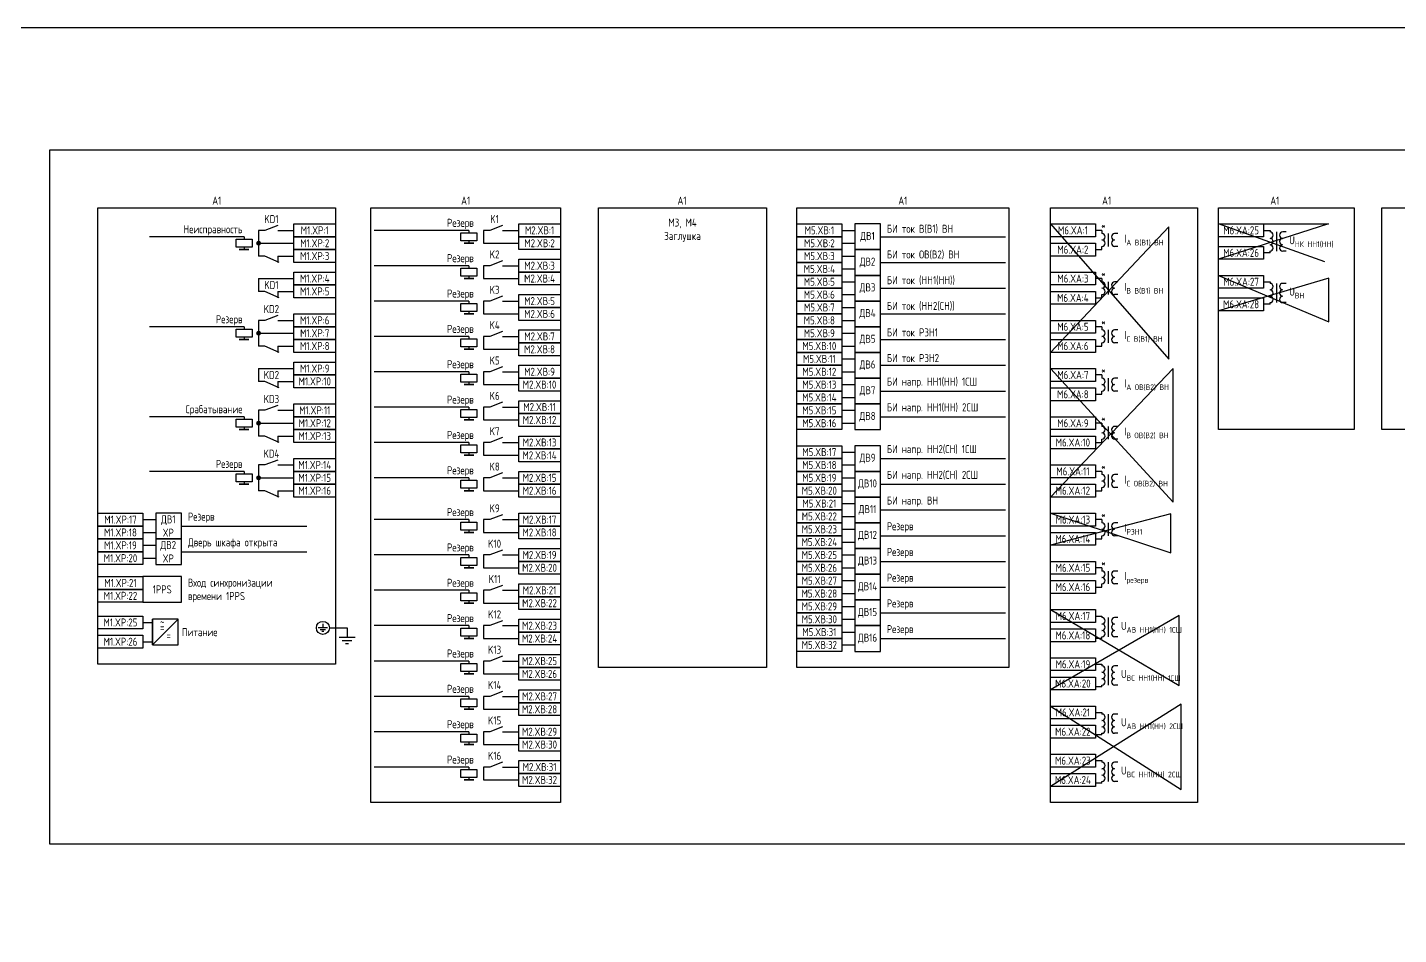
# Model space of a CAD drawing. Header units: millimetres. Extents: x -1117 to 4405, y -90 to 586.
# Drawn here: x -847 to -420, y 303.8 to 586 of the extents above; entities that cross this region are included whole.
import ezdxf

# ---------------------------------------------------------------- set-up
doc = ezdxf.new("R2010")
doc.units = ezdxf.units.MM
doc.styles.add('Gost_type_A', font='GOST_A.TTF')

# ---------------------------------------------------------------- blocks, each defined once
blk = doc.blocks.new('POINT')
at = {"const_width": 0.75}
blk.add_lwpolyline([(-0.375, 0, 1), (0.375, 0, 1)], format="xyb", close=True, dxfattribs=at)

msp = doc.modelspace()

# ---------------------------------------------------------------- linework, layer by layer
at = {"ltscale": 1.08}
for p, q in [((-773, 522.87), (-775, 522.87)), ((-775, 522.87), (-775, 514.87)), ((-769, 522.87), (-764, 522.87)), ((-703, 522.87), (-705, 522.87)), ((-705, 522.87), (-705, 518.87)), ((-699, 522.87), (-694, 522.87)), ((-775, 518.87), (-764, 518.87)), ((-705, 518.87), (-694, 518.87)), ((-773, 514.87), (-775, 514.87)), ((-769, 514.87), (-764, 514.87)), ((-703, 511.87), (-705, 511.87)), ((-705, 511.87), (-705, 507.87)), ((-699, 511.87), (-694, 511.87)), ((-775, 507.87), (-764, 507.87)), ((-773, 503.87), (-775, 503.87)), ((-769, 503.87), (-764, 503.87)), ((-705, 507.87), (-694, 507.87)), ((-703, 500.87), (-705, 500.87)), ((-705, 500.87), (-705, 496.87)), ((-699, 500.87), (-694, 500.87)), ((-705, 496.87), (-694, 496.87)), ((-773, 494.87), (-775, 494.87)), ((-775, 494.87), (-775, 486.87)), ((-769, 494.87), (-764, 494.87)), ((-775, 490.87), (-764, 490.87)), ((-773, 486.87), (-775, 486.87)), ((-769, 486.87), (-764, 486.87)), ((-703, 489.87), (-705, 489.87)), ((-705, 489.87), (-705, 485.87)), ((-699, 489.87), (-694, 489.87)), ((-705, 485.87), (-694, 485.87)), ((-775, 479.87), (-764, 479.87)), ((-703, 478.87), (-705, 478.87)), ((-705, 478.87), (-705, 474.87)), ((-699, 478.87), (-694, 478.87)), ((-773, 475.87), (-775, 475.87)), ((-769, 475.87), (-764, 475.87)), ((-705, 474.87), (-694, 474.87)), ((-773, 466.87), (-775, 466.87)), ((-775, 466.87), (-775, 458.87)), ((-769, 466.87), (-764, 466.87)), ((-703, 467.87), (-705, 467.87)), ((-705, 467.87), (-705, 463.87)), ((-699, 467.87), (-694, 467.87)), ((-775, 462.87), (-764, 462.87)), ((-705, 463.87), (-694, 463.87)), ((-773, 458.87), (-775, 458.87)), ((-769, 458.87), (-764, 458.87)), ((-703, 456.87), (-705, 456.87)), ((-705, 456.87), (-705, 452.87)), ((-699, 456.87), (-694, 456.87)), ((-705, 452.87), (-694, 452.87)), ((-773, 449.87), (-775, 449.87)), ((-775, 449.87), (-775, 441.87)), ((-769, 449.87), (-764, 449.87)), ((-775, 445.87), (-764, 445.87)), ((-703, 445.87), (-705, 445.87)), ((-705, 445.87), (-705, 441.87)), ((-699, 445.87), (-694, 445.87)), ((-773, 441.87), (-775, 441.87)), ((-769, 441.87), (-764, 441.87)), ((-705, 441.87), (-694, 441.87)), ((-703, 432.87), (-705, 432.87)), ((-705, 432.87), (-705, 428.87)), ((-699, 432.87), (-694, 432.87)), ((-705, 428.87), (-694, 428.87)), ((-703, 421.87), (-705, 421.87)), ((-705, 421.87), (-705, 417.87)), ((-699, 421.87), (-694, 421.87)), ((-705, 417.87), (-694, 417.87)), ((-703, 410.87), (-705, 410.87)), ((-705, 410.87), (-705, 406.87)), ((-699, 410.87), (-694, 410.87)), ((-705, 406.87), (-694, 406.87)), ((-703, 399.87), (-705, 399.87)), ((-705, 399.87), (-705, 395.87)), ((-699, 399.87), (-694, 399.87)), ((-705, 395.87), (-694, 395.87)), ((-703, 388.87), (-705, 388.87)), ((-705, 388.87), (-705, 384.87)), ((-699, 388.87), (-694, 388.87)), ((-705, 384.87), (-694, 384.87)), ((-703, 377.87), (-705, 377.87)), ((-705, 377.87), (-705, 373.87)), ((-699, 377.87), (-694, 377.87)), ((-705, 373.87), (-694, 373.87)), ((-703, 366.87), (-705, 366.87)), ((-705, 366.87), (-705, 362.87)), ((-699, 366.87), (-694, 366.87)), ((-705, 362.87), (-694, 362.87)), ((-703, 355.87), (-705, 355.87)), ((-705, 355.87), (-705, 351.87)), ((-699, 355.87), (-694, 355.87)), ((-705, 351.87), (-694, 351.87))]:
    msp.add_line(p, q, dxfattribs=at)
at = {"ltscale": 4.32}
for p, q in [((-769, 524.37), (-773, 522.87)), ((-699, 524.37), (-703, 522.87)), ((-768.61, 512.87), (-773, 514.87)), ((-699, 513.37), (-703, 511.87)), ((-768.61, 501.87), (-773, 503.87)), ((-699, 502.37), (-703, 500.87)), ((-769, 496.37), (-773, 494.87)), ((-699, 491.37), (-703, 489.87)), ((-768.61, 484.87), (-773, 486.87)), ((-699, 480.37), (-703, 478.87)), ((-768.61, 473.87), (-773, 475.87)), ((-769, 468.37), (-773, 466.87)), ((-699, 469.37), (-703, 467.87)), ((-768.61, 456.87), (-773, 458.87)), ((-699, 458.37), (-703, 456.87)), ((-769, 451.37), (-773, 449.87)), ((-699, 447.37), (-703, 445.87)), ((-768.61, 439.87), (-773, 441.87)), ((-699, 434.37), (-703, 432.87)), ((-699, 423.37), (-703, 421.87)), ((-699, 412.37), (-703, 410.87)), ((-699, 401.37), (-703, 399.87)), ((-753.55, 399.19), (-756.4, 399.19)), ((-754.12, 398.62), (-755.83, 398.62)), ((-754.69, 398.05), (-755.26, 398.05)), ((-754.97, 400.47), (-754.97, 399.19)), ((-747.44, 399.19), (-747.44, 396.19)), ((-744.94, 396.19), (-749.94, 396.19)), ((-745.94, 395.19), (-748.94, 395.19)), ((-746.94, 394.19), (-747.94, 394.19)), ((-699, 390.37), (-703, 388.87)), ((-699, 379.37), (-703, 377.87)), ((-699, 368.37), (-703, 366.87)), ((-699, 357.37), (-703, 355.87))]:
    msp.add_line(p, q, dxfattribs=at)
for p, q in [((-709.5, 522.87), (-739, 522.87)), ((-709.5, 522.87), (-709.5, 522.12)), ((-593.37, 522.87), (-589.37, 522.87)), ((-512.41, 522.87), (-514.41, 522.87)), ((-779.5, 520.87), (-809, 520.87)), ((-779.5, 520.87), (-779.5, 520.12)), ((-779.5, 517.62), (-779.5, 516.87)), ((-709.5, 519.62), (-709.5, 518.87)), ((-593.37, 518.87), (-589.37, 518.87)), ((-581.37, 520.87), (-542.37, 520.87)), ((-514.41, 516.87), (-512.41, 516.87)), ((-769, 514.87), (-769, 512.87)), ((-593.37, 514.87), (-589.37, 514.87)), ((-581.37, 512.87), (-542.37, 512.87)), ((-709.5, 511.87), (-739, 511.87)), ((-709.5, 511.87), (-709.5, 511.12)), ((-709.5, 508.62), (-709.5, 507.87)), ((-593.37, 510.87), (-589.37, 510.87)), ((-775, 507.87), (-775, 503.87)), ((-769, 503.87), (-769, 501.87)), ((-593.37, 506.87), (-589.37, 506.87)), ((-581.37, 504.87), (-542.37, 504.87)), ((-512.41, 507.87), (-514.41, 507.87)), ((-709.5, 500.87), (-739, 500.87)), ((-709.5, 500.87), (-709.5, 500.12)), ((-593.37, 502.87), (-589.37, 502.87)), ((-514.41, 501.87), (-512.41, 501.87)), ((-709.5, 497.62), (-709.5, 496.87)), ((-593.37, 498.87), (-589.37, 498.87)), ((-581.37, 496.87), (-542.37, 496.87)), ((-779.5, 492.87), (-809, 492.87)), ((-779.5, 492.87), (-779.5, 492.12)), ((-593.37, 494.87), (-589.37, 494.87)), ((-512.41, 492.87), (-514.41, 492.87)), ((-779.5, 489.62), (-779.5, 488.87)), ((-769, 486.87), (-769, 484.87)), ((-709.5, 489.87), (-739, 489.87)), ((-709.5, 489.87), (-709.5, 489.12)), ((-593.37, 490.87), (-589.37, 490.87)), ((-593.37, 486.87), (-589.37, 486.87)), ((-581.37, 488.87), (-542.37, 488.87)), ((-514.41, 486.87), (-512.41, 486.87)), ((-709.5, 486.62), (-709.5, 485.87)), ((-593.37, 482.87), (-589.37, 482.87)), ((-775, 479.87), (-775, 475.87)), ((-709.5, 478.87), (-739, 478.87)), ((-709.5, 478.87), (-709.5, 478.12)), ((-593.37, 478.87), (-589.37, 478.87)), ((-581.37, 480.87), (-542.37, 480.87)), ((-769, 475.87), (-769, 473.87)), ((-709.5, 475.62), (-709.5, 474.87)), ((-593.37, 474.87), (-589.37, 474.87)), ((-512.41, 477.87), (-514.41, 477.87)), ((-593.37, 470.87), (-589.37, 470.87)), ((-581.37, 472.87), (-542.37, 472.87)), ((-514.41, 471.87), (-512.41, 471.87)), ((-709.5, 467.87), (-739, 467.87)), ((-709.5, 467.87), (-709.5, 467.12)), ((-593.37, 466.87), (-589.37, 466.87)), ((-779.5, 464.87), (-809, 464.87)), ((-779.5, 464.87), (-779.5, 464.12)), ((-779.5, 461.62), (-779.5, 460.87)), ((-709.5, 464.62), (-709.5, 463.87)), ((-593.37, 462.87), (-589.37, 462.87)), ((-581.37, 464.87), (-542.37, 464.87)), ((-512.41, 462.87), (-514.41, 462.87)), ((-769, 458.87), (-769, 456.87)), ((-709.5, 456.87), (-739, 456.87)), ((-709.5, 456.87), (-709.5, 456.12)), ((-514.41, 456.87), (-512.41, 456.87)), ((-709.5, 453.62), (-709.5, 452.87)), ((-593.37, 453.87), (-589.37, 453.87)), ((-593.37, 449.87), (-589.37, 449.87)), ((-581.37, 451.87), (-542.37, 451.87)), ((-779.5, 447.87), (-809, 447.87)), ((-779.5, 447.87), (-779.5, 447.12)), ((-779.5, 444.62), (-779.5, 443.87)), ((-709.5, 445.87), (-739, 445.87)), ((-709.5, 445.87), (-709.5, 445.12)), ((-593.37, 445.87), (-589.37, 445.87)), ((-512.41, 447.87), (-514.41, 447.87)), ((-769, 441.87), (-769, 439.87)), ((-709.5, 442.62), (-709.5, 441.87)), ((-593.37, 441.87), (-589.37, 441.87)), ((-581.37, 443.87), (-542.37, 443.87)), ((-514.41, 441.87), (-512.41, 441.87)), ((-593.37, 437.87), (-589.37, 437.87)), ((-581.37, 435.87), (-542.37, 435.87)), ((-811, 432.87), (-807, 432.87)), ((-709.5, 432.87), (-739, 432.87)), ((-709.5, 432.87), (-709.5, 432.12)), ((-593.37, 433.87), (-589.37, 433.87)), ((-512.41, 432.87), (-514.41, 432.87)), ((-811, 428.87), (-807, 428.87)), ((-799, 430.87), (-760, 430.87)), ((-709.5, 429.62), (-709.5, 428.87)), ((-593.37, 429.87), (-589.37, 429.87)), ((-581.37, 427.87), (-542.37, 427.87)), ((-811, 424.87), (-807, 424.87)), ((-799, 422.87), (-760, 422.87)), ((-593.37, 425.87), (-589.37, 425.87)), ((-514.41, 426.87), (-512.41, 426.87)), ((-811, 420.87), (-807, 420.87)), ((-709.5, 421.87), (-739, 421.87)), ((-709.5, 421.87), (-709.5, 421.12)), ((-709.5, 418.62), (-709.5, 417.87)), ((-593.37, 421.87), (-589.37, 421.87)), ((-581.37, 419.87), (-542.37, 419.87)), ((-593.37, 417.87), (-589.37, 417.87)), ((-512.41, 417.87), (-514.41, 417.87)), ((-709.5, 410.87), (-739, 410.87)), ((-709.5, 410.87), (-709.5, 410.12)), ((-593.37, 413.87), (-589.37, 413.87)), ((-581.37, 411.87), (-542.37, 411.87)), ((-514.41, 411.87), (-512.41, 411.87)), ((-709.5, 407.62), (-709.5, 406.87)), ((-593.37, 409.87), (-589.37, 409.87)), ((-593.37, 405.87), (-589.37, 405.87)), ((-808, 393.87), (-808, 401.87)), ((-808, 393.87), (-800, 401.87)), ((-593.37, 401.87), (-589.37, 401.87)), ((-581.37, 403.87), (-542.37, 403.87)), ((-752.95, 399.19), (-747.44, 399.19)), ((-709.5, 399.87), (-739, 399.87)), ((-709.5, 399.87), (-709.5, 399.12)), ((-593.37, 397.87), (-589.37, 397.87)), ((-709.5, 396.62), (-709.5, 395.87)), ((-593.37, 393.87), (-589.37, 393.87)), ((-581.37, 395.87), (-542.37, 395.87)), ((-709.5, 388.87), (-739, 388.87)), ((-709.5, 388.87), (-709.5, 388.12)), ((-709.5, 385.62), (-709.5, 384.87)), ((-709.5, 377.87), (-739, 377.87)), ((-709.5, 377.87), (-709.5, 377.12)), ((-709.5, 374.62), (-709.5, 373.87)), ((-709.5, 366.87), (-739, 366.87)), ((-709.5, 366.87), (-709.5, 366.12)), ((-709.5, 363.62), (-709.5, 362.87)), ((-709.5, 355.87), (-739, 355.87)), ((-709.5, 355.87), (-709.5, 355.12)), ((-709.5, 352.62), (-709.5, 351.87))]:
    msp.add_line(p, q)
at = {"color": 6}
for p, q in [((-528.41, 524.87), (-491.49, 482.78)), ((-491.49, 523.96), (-528.41, 484.87)), ((-491.49, 482.78), (-491.49, 523.96)), ((-442.99, 513.1), (-476.03, 524.87)), ((-476.03, 524.87), (-441.81, 524.87)), ((-441.81, 524.87), (-476.03, 513.87)), ((-476.03, 508.87), (-441.7, 494.4)), ((-441.7, 507.94), (-476.03, 497.87)), ((-441.7, 494.4), (-441.7, 507.94)), ((-490.19, 479.91), (-528.41, 439.87)), ((-528.41, 479.87), (-490.19, 438.3)), ((-490.19, 438.3), (-490.19, 479.91)), ((-528.41, 434.87), (-490.9, 422.54)), ((-490.9, 434.69), (-528.41, 424.87)), ((-490.9, 422.54), (-490.9, 434.69)), ((-528.41, 404.87), (-488.37, 381.23)), ((-488.37, 403.05), (-528.41, 379.87)), ((-488.37, 381.23), (-488.37, 403.05)), ((-487.66, 375.4), (-528.41, 349.87)), ((-528.41, 374.87), (-487.66, 348.87)), ((-487.66, 348.87), (-487.66, 375.4))]:
    msp.add_line(p, q, dxfattribs=at)
at = {"ltscale": 4}
for p, q in [((-512.41, 522.87), (-512.41, 521.87)), ((-512.41, 522.37), (-512.41, 521.87)), ((-510.41, 521.87), (-510.41, 517.87)), ((-510.41, 521.87), (-510.41, 517.87)), ((-507.41, 521.87), (-508.41, 521.87)), ((-507.41, 521.87), (-508.41, 521.87)), ((-462.03, 522.87), (-460.03, 522.87)), ((-460.03, 522.87), (-460.03, 522.37)), ((-460.03, 522.87), (-460.03, 522.37)), ((-458.03, 522.37), (-458.03, 518.37)), ((-455.03, 522.37), (-456.03, 522.37)), ((-512.41, 516.87), (-512.41, 517.87)), ((-507.41, 517.87), (-508.41, 517.87)), ((-507.41, 517.87), (-508.41, 517.87)), ((-458.03, 520.37), (-458.03, 516.37)), ((-460.03, 515.87), (-462.03, 515.87)), ((-460.03, 515.87), (-460.03, 516.37)), ((-455.03, 516.37), (-456.03, 516.37)), ((-512.41, 507.87), (-512.41, 506.87)), ((-512.41, 507.37), (-512.41, 506.87)), ((-510.41, 506.87), (-510.41, 502.87)), ((-510.41, 506.87), (-510.41, 502.87)), ((-507.41, 506.87), (-508.41, 506.87)), ((-507.41, 506.87), (-508.41, 506.87)), ((-462.03, 506.87), (-460.03, 506.87)), ((-460.03, 506.87), (-460.03, 506.37)), ((-460.03, 506.87), (-460.03, 506.37)), ((-458.03, 506.37), (-458.03, 502.37)), ((-458.03, 504.37), (-458.03, 500.37)), ((-455.03, 506.37), (-456.03, 506.37)), ((-512.41, 501.87), (-512.41, 502.87)), ((-507.41, 502.87), (-508.41, 502.87)), ((-507.41, 502.87), (-508.41, 502.87)), ((-460.03, 499.87), (-462.03, 499.87)), ((-460.03, 499.87), (-460.03, 500.37)), ((-455.03, 500.37), (-456.03, 500.37)), ((-512.41, 492.87), (-512.41, 491.87)), ((-512.41, 492.37), (-512.41, 491.87)), ((-510.41, 491.87), (-510.41, 487.87)), ((-510.41, 491.87), (-510.41, 487.87)), ((-507.41, 491.87), (-508.41, 491.87)), ((-507.41, 491.87), (-508.41, 491.87)), ((-512.41, 486.87), (-512.41, 487.87)), ((-507.41, 487.87), (-508.41, 487.87)), ((-507.41, 487.87), (-508.41, 487.87)), ((-512.41, 477.87), (-512.41, 476.87)), ((-512.41, 477.37), (-512.41, 476.87)), ((-510.41, 476.87), (-510.41, 472.87)), ((-510.41, 476.87), (-510.41, 472.87)), ((-507.41, 476.87), (-508.41, 476.87)), ((-507.41, 476.87), (-508.41, 476.87)), ((-512.41, 471.87), (-512.41, 472.87)), ((-507.41, 472.87), (-508.41, 472.87)), ((-507.41, 472.87), (-508.41, 472.87)), ((-512.41, 462.87), (-512.41, 461.87)), ((-512.41, 462.37), (-512.41, 461.87)), ((-510.41, 461.87), (-510.41, 457.87)), ((-510.41, 461.87), (-510.41, 457.87)), ((-507.41, 461.87), (-508.41, 461.87)), ((-507.41, 461.87), (-508.41, 461.87)), ((-512.41, 456.87), (-512.41, 457.87)), ((-507.41, 457.87), (-508.41, 457.87)), ((-507.41, 457.87), (-508.41, 457.87)), ((-512.41, 447.87), (-512.41, 446.87)), ((-512.41, 447.37), (-512.41, 446.87)), ((-510.41, 446.87), (-510.41, 442.87)), ((-510.41, 446.87), (-510.41, 442.87)), ((-507.41, 446.87), (-508.41, 446.87)), ((-507.41, 446.87), (-508.41, 446.87)), ((-512.41, 441.87), (-512.41, 442.87)), ((-507.41, 442.87), (-508.41, 442.87)), ((-507.41, 442.87), (-508.41, 442.87)), ((-512.41, 432.87), (-512.41, 431.87)), ((-512.41, 432.37), (-512.41, 431.87)), ((-510.41, 431.87), (-510.41, 427.87)), ((-510.41, 431.87), (-510.41, 427.87)), ((-507.41, 431.87), (-508.41, 431.87)), ((-507.41, 431.87), (-508.41, 431.87)), ((-512.41, 426.87), (-512.41, 427.87)), ((-507.41, 427.87), (-508.41, 427.87)), ((-507.41, 427.87), (-508.41, 427.87)), ((-512.41, 417.87), (-512.41, 416.87)), ((-512.41, 417.37), (-512.41, 416.87)), ((-510.41, 416.87), (-510.41, 412.87)), ((-510.41, 416.87), (-510.41, 412.87)), ((-507.41, 416.87), (-508.41, 416.87)), ((-507.41, 416.87), (-508.41, 416.87)), ((-512.41, 411.87), (-512.41, 412.87)), ((-507.41, 412.87), (-508.41, 412.87)), ((-507.41, 412.87), (-508.41, 412.87)), ((-514.41, 402.87), (-512.41, 402.87)), ((-512.41, 402.87), (-512.41, 402.37)), ((-512.41, 402.87), (-512.41, 402.37)), ((-510.41, 402.37), (-510.41, 398.37)), ((-507.41, 402.37), (-508.41, 402.37)), ((-811, 400.87), (-808, 400.87)), ((-510.41, 400.37), (-510.41, 396.37)), ((-811, 394.87), (-808, 394.87)), ((-512.41, 395.87), (-514.41, 395.87)), ((-512.41, 395.87), (-512.41, 396.37)), ((-507.41, 396.37), (-508.41, 396.37)), ((-514.41, 387.87), (-512.41, 387.87)), ((-512.41, 387.87), (-512.41, 387.37)), ((-512.41, 387.87), (-512.41, 387.37)), ((-510.41, 387.37), (-510.41, 383.37)), ((-510.41, 385.37), (-510.41, 381.37)), ((-507.41, 387.37), (-508.41, 387.37)), ((-512.41, 380.87), (-514.41, 380.87)), ((-512.41, 380.87), (-512.41, 381.37)), ((-507.41, 381.37), (-508.41, 381.37)), ((-514.41, 372.87), (-512.41, 372.87)), ((-512.41, 372.87), (-512.41, 372.37)), ((-512.41, 372.87), (-512.41, 372.37)), ((-510.41, 372.37), (-510.41, 368.37)), ((-507.41, 372.37), (-508.41, 372.37)), ((-510.41, 370.37), (-510.41, 366.37)), ((-512.41, 365.87), (-514.41, 365.87)), ((-512.41, 365.87), (-512.41, 366.37)), ((-507.41, 366.37), (-508.41, 366.37)), ((-514.41, 357.87), (-512.41, 357.87)), ((-512.41, 357.87), (-512.41, 357.37)), ((-512.41, 357.87), (-512.41, 357.37)), ((-510.41, 357.37), (-510.41, 353.37)), ((-510.41, 355.37), (-510.41, 351.37)), ((-507.41, 357.37), (-508.41, 357.37)), ((-512.41, 350.87), (-514.41, 350.87)), ((-512.41, 350.87), (-512.41, 351.37)), ((-507.41, 351.37), (-508.41, 351.37))]:
    msp.add_line(p, q, dxfattribs=at)
for points in [[(-1117.42, 586), (4404.54, 586), (4404.54, -90), (-1117.42, -90)], [(-840, 547.87), (-130.67, 547.87), (-130.67, 331.87), (-840, 331.87)], [(-825, 529.87), (-751, 529.87), (-751, 387.87), (-825, 387.87)], [(-740, 529.87), (-681, 529.87), (-681, 344.87), (-740, 344.87)], [(-669.1, 529.87), (-616.84, 529.87), (-616.84, 386.87), (-669.1, 386.87)], [(-607.37, 529.87), (-541.37, 529.87), (-541.37, 386.87), (-607.37, 386.87)], [(-528.41, 529.87), (-482.59, 529.87), (-482.59, 344.87), (-528.41, 344.87)], [(-476.03, 529.87), (-433.8, 529.87), (-433.8, 460.87), (-476.03, 460.87)], [(-425.25, 529.87), (-390.25, 529.87), (-390.25, 460.87), (-425.25, 460.87)], [(-764, 524.87), (-751, 524.87), (-751, 520.87), (-764, 520.87)], [(-707, 522.12), (-707, 519.62), (-712, 519.62), (-712, 522.12)], [(-694, 524.87), (-681, 524.87), (-681, 520.87), (-694, 520.87)], [(-607.37, 524.87), (-593.37, 524.87), (-593.37, 520.87), (-607.37, 520.87)], [(-528.41, 524.87), (-514.41, 524.87), (-514.41, 520.87), (-528.41, 520.87)], [(-476.03, 524.87), (-462.03, 524.87), (-462.03, 520.87), (-476.03, 520.87)], [(-777, 520.12), (-777, 517.62), (-782, 517.62), (-782, 520.12)], [(-778, 516.87), (-781, 516.87)], [(-764, 520.87), (-751, 520.87), (-751, 516.87), (-764, 516.87)], [(-764, 516.87), (-751, 516.87), (-751, 512.87), (-764, 512.87)], [(-708, 518.87), (-711, 518.87)], [(-694, 520.87), (-681, 520.87), (-681, 516.87), (-694, 516.87)], [(-607.37, 520.87), (-593.37, 520.87), (-593.37, 516.87), (-607.37, 516.87)], [(-607.37, 516.87), (-593.37, 516.87), (-593.37, 512.87), (-607.37, 512.87)], [(-528.41, 518.87), (-514.41, 518.87), (-514.41, 514.87), (-528.41, 514.87)], [(-476.03, 517.87), (-462.03, 517.87), (-462.03, 513.87), (-476.03, 513.87)], [(-694, 513.87), (-681, 513.87), (-681, 509.87), (-694, 509.87)], [(-607.37, 512.87), (-593.37, 512.87), (-593.37, 508.87), (-607.37, 508.87)], [(-764, 509.87), (-751, 509.87), (-751, 505.87), (-764, 505.87)], [(-707, 511.12), (-707, 508.62), (-712, 508.62), (-712, 511.12)], [(-694, 509.87), (-681, 509.87), (-681, 505.87), (-694, 505.87)], [(-607.37, 508.87), (-593.37, 508.87), (-593.37, 504.87), (-607.37, 504.87)], [(-528.41, 509.87), (-514.41, 509.87), (-514.41, 505.87), (-528.41, 505.87)], [(-476.03, 508.87), (-462.03, 508.87), (-462.03, 504.87), (-476.03, 504.87)], [(-764, 505.87), (-751, 505.87), (-751, 501.87), (-764, 501.87)], [(-708, 507.87), (-711, 507.87)], [(-607.37, 504.87), (-593.37, 504.87), (-593.37, 500.87), (-607.37, 500.87)], [(-528.41, 503.87), (-514.41, 503.87), (-514.41, 499.87), (-528.41, 499.87)], [(-707, 500.12), (-707, 497.62), (-712, 497.62), (-712, 500.12)], [(-694, 502.87), (-681, 502.87), (-681, 498.87), (-694, 498.87)], [(-607.37, 500.87), (-593.37, 500.87), (-593.37, 496.87), (-607.37, 496.87)], [(-476.03, 501.87), (-462.03, 501.87), (-462.03, 497.87), (-476.03, 497.87)], [(-764, 496.87), (-751, 496.87), (-751, 492.87), (-764, 492.87)], [(-708, 496.87), (-711, 496.87)], [(-694, 498.87), (-681, 498.87), (-681, 494.87), (-694, 494.87)], [(-607.37, 496.87), (-593.37, 496.87), (-593.37, 492.87), (-607.37, 492.87)], [(-777, 492.12), (-777, 489.62), (-782, 489.62), (-782, 492.12)], [(-764, 492.87), (-751, 492.87), (-751, 488.87), (-764, 488.87)], [(-694, 491.87), (-681, 491.87), (-681, 487.87), (-694, 487.87)], [(-607.37, 492.87), (-593.37, 492.87), (-593.37, 488.87), (-607.37, 488.87)], [(-528.41, 494.87), (-514.41, 494.87), (-514.41, 490.87), (-528.41, 490.87)], [(-778, 488.87), (-781, 488.87)], [(-764, 488.87), (-751, 488.87), (-751, 484.87), (-764, 484.87)], [(-707, 489.12), (-707, 486.62), (-712, 486.62), (-712, 489.12)], [(-694, 487.87), (-681, 487.87), (-681, 483.87), (-694, 483.87)], [(-607.37, 488.87), (-593.37, 488.87), (-593.37, 484.87), (-607.37, 484.87)], [(-528.41, 488.87), (-514.41, 488.87), (-514.41, 484.87), (-528.41, 484.87)], [(-708, 485.87), (-711, 485.87)], [(-607.37, 484.87), (-593.37, 484.87), (-593.37, 480.87), (-607.37, 480.87)], [(-764, 481.87), (-751, 481.87), (-751, 477.87), (-764, 477.87)], [(-694, 480.87), (-681, 480.87), (-681, 476.87), (-694, 476.87)], [(-607.37, 480.87), (-593.37, 480.87), (-593.37, 476.87), (-607.37, 476.87)], [(-528.41, 479.87), (-514.41, 479.87), (-514.41, 475.87), (-528.41, 475.87)], [(-764, 477.87), (-751, 477.87), (-751, 473.87), (-764, 473.87)], [(-707, 478.12), (-707, 475.62), (-712, 475.62), (-712, 478.12)], [(-708, 474.87), (-711, 474.87)], [(-694, 476.87), (-681, 476.87), (-681, 472.87), (-694, 472.87)], [(-607.37, 476.87), (-593.37, 476.87), (-593.37, 472.87), (-607.37, 472.87)], [(-694, 469.87), (-681, 469.87), (-681, 465.87), (-694, 465.87)], [(-607.37, 472.87), (-593.37, 472.87), (-593.37, 468.87), (-607.37, 468.87)], [(-528.41, 473.87), (-514.41, 473.87), (-514.41, 469.87), (-528.41, 469.87)], [(-764, 468.87), (-751, 468.87), (-751, 464.87), (-764, 464.87)], [(-707, 467.12), (-707, 464.62), (-712, 464.62), (-712, 467.12)], [(-694, 465.87), (-681, 465.87), (-681, 461.87), (-694, 461.87)], [(-607.37, 468.87), (-593.37, 468.87), (-593.37, 464.87), (-607.37, 464.87)], [(-777, 464.12), (-777, 461.62), (-782, 461.62), (-782, 464.12)], [(-764, 464.87), (-751, 464.87), (-751, 460.87), (-764, 460.87)], [(-708, 463.87), (-711, 463.87)], [(-607.37, 464.87), (-593.37, 464.87), (-593.37, 460.87), (-607.37, 460.87)], [(-528.41, 464.87), (-514.41, 464.87), (-514.41, 460.87), (-528.41, 460.87)], [(-778, 460.87), (-781, 460.87)], [(-764, 460.87), (-751, 460.87), (-751, 456.87), (-764, 456.87)], [(-694, 458.87), (-681, 458.87), (-681, 454.87), (-694, 454.87)], [(-528.41, 458.87), (-514.41, 458.87), (-514.41, 454.87), (-528.41, 454.87)], [(-707, 456.12), (-707, 453.62), (-712, 453.62), (-712, 456.12)], [(-708, 452.87), (-711, 452.87)], [(-694, 454.87), (-681, 454.87), (-681, 450.87), (-694, 450.87)], [(-607.37, 455.87), (-593.37, 455.87), (-593.37, 451.87), (-607.37, 451.87)], [(-764, 451.87), (-751, 451.87), (-751, 447.87), (-764, 447.87)], [(-607.37, 451.87), (-593.37, 451.87), (-593.37, 447.87), (-607.37, 447.87)], [(-528.41, 449.87), (-514.41, 449.87), (-514.41, 445.87), (-528.41, 445.87)], [(-777, 447.12), (-777, 444.62), (-782, 444.62), (-782, 447.12)], [(-764, 447.87), (-751, 447.87), (-751, 443.87), (-764, 443.87)], [(-707, 445.12), (-707, 442.62), (-712, 442.62), (-712, 445.12)], [(-694, 447.87), (-681, 447.87), (-681, 443.87), (-694, 443.87)], [(-607.37, 447.87), (-593.37, 447.87), (-593.37, 443.87), (-607.37, 443.87)], [(-778, 443.87), (-781, 443.87)], [(-764, 443.87), (-751, 443.87), (-751, 439.87), (-764, 439.87)], [(-708, 441.87), (-711, 441.87)], [(-694, 443.87), (-681, 443.87), (-681, 439.87), (-694, 439.87)], [(-607.37, 443.87), (-593.37, 443.87), (-593.37, 439.87), (-607.37, 439.87)], [(-607.37, 439.87), (-593.37, 439.87), (-593.37, 435.87), (-607.37, 435.87)], [(-528.41, 443.87), (-514.41, 443.87), (-514.41, 439.87), (-528.41, 439.87)], [(-607.37, 435.87), (-593.37, 435.87), (-593.37, 431.87), (-607.37, 431.87)], [(-825, 434.87), (-811, 434.87), (-811, 430.87), (-825, 430.87)], [(-707, 432.12), (-707, 429.62), (-712, 429.62), (-712, 432.12)], [(-694, 434.87), (-681, 434.87), (-681, 430.87), (-694, 430.87)], [(-607.37, 431.87), (-593.37, 431.87), (-593.37, 427.87), (-607.37, 427.87)], [(-528.41, 434.87), (-514.41, 434.87), (-514.41, 430.87), (-528.41, 430.87)], [(-825, 430.87), (-811, 430.87), (-811, 426.87), (-825, 426.87)], [(-708, 428.87), (-711, 428.87)], [(-694, 430.87), (-681, 430.87), (-681, 426.87), (-694, 426.87)], [(-607.37, 427.87), (-593.37, 427.87), (-593.37, 423.87), (-607.37, 423.87)], [(-528.41, 428.87), (-514.41, 428.87), (-514.41, 424.87), (-528.41, 424.87)], [(-825, 426.87), (-811, 426.87), (-811, 422.87), (-825, 422.87)], [(-825, 422.87), (-811, 422.87), (-811, 418.87), (-825, 418.87)], [(-694, 423.87), (-681, 423.87), (-681, 419.87), (-694, 419.87)], [(-607.37, 423.87), (-593.37, 423.87), (-593.37, 419.87), (-607.37, 419.87)], [(-707, 421.12), (-707, 418.62), (-712, 418.62), (-712, 421.12)], [(-694, 419.87), (-681, 419.87), (-681, 415.87), (-694, 415.87)], [(-607.37, 419.87), (-593.37, 419.87), (-593.37, 415.87), (-607.37, 415.87)], [(-528.41, 419.87), (-514.41, 419.87), (-514.41, 415.87), (-528.41, 415.87)], [(-825, 415.15), (-811, 415.15), (-811, 411.15), (-825, 411.15)], [(-708, 417.87), (-711, 417.87)], [(-607.37, 415.87), (-593.37, 415.87), (-593.37, 411.87), (-607.37, 411.87)], [(-825, 411.15), (-811, 411.15), (-811, 407.15), (-825, 407.15)], [(-707, 410.12), (-707, 407.62), (-712, 407.62), (-712, 410.12)], [(-694, 412.87), (-681, 412.87), (-681, 408.87), (-694, 408.87)], [(-607.37, 411.87), (-593.37, 411.87), (-593.37, 407.87), (-607.37, 407.87)], [(-528.41, 413.87), (-514.41, 413.87), (-514.41, 409.87), (-528.41, 409.87)], [(-708, 406.87), (-711, 406.87)], [(-694, 408.87), (-681, 408.87), (-681, 404.87), (-694, 404.87)], [(-607.37, 407.87), (-593.37, 407.87), (-593.37, 403.87), (-607.37, 403.87)], [(-825, 402.87), (-811, 402.87), (-811, 398.87), (-825, 398.87)], [(-694, 401.87), (-681, 401.87), (-681, 397.87), (-694, 397.87)], [(-607.37, 403.87), (-593.37, 403.87), (-593.37, 399.87), (-607.37, 399.87)], [(-528.41, 404.87), (-514.41, 404.87), (-514.41, 400.87), (-528.41, 400.87)], [(-707, 399.12), (-707, 396.62), (-712, 396.62), (-712, 399.12)], [(-694, 397.87), (-681, 397.87), (-681, 393.87), (-694, 393.87)], [(-607.37, 399.87), (-593.37, 399.87), (-593.37, 395.87), (-607.37, 395.87)], [(-528.41, 398.87), (-514.41, 398.87), (-514.41, 394.87), (-528.41, 394.87)], [(-825, 396.87), (-811, 396.87), (-811, 392.87), (-825, 392.87)], [(-708, 395.87), (-711, 395.87)], [(-607.37, 395.87), (-593.37, 395.87), (-593.37, 391.87), (-607.37, 391.87)], [(-694, 390.87), (-681, 390.87), (-681, 386.87), (-694, 386.87)], [(-528.41, 389.87), (-514.41, 389.87), (-514.41, 385.87), (-528.41, 385.87)], [(-707, 388.12), (-707, 385.62), (-712, 385.62), (-712, 388.12)], [(-708, 384.87), (-711, 384.87)], [(-694, 386.87), (-681, 386.87), (-681, 382.87), (-694, 382.87)], [(-528.41, 383.87), (-514.41, 383.87), (-514.41, 379.87), (-528.41, 379.87)], [(-707, 377.12), (-707, 374.62), (-712, 374.62), (-712, 377.12)], [(-694, 379.87), (-681, 379.87), (-681, 375.87), (-694, 375.87)], [(-694, 375.87), (-681, 375.87), (-681, 371.87), (-694, 371.87)], [(-708, 373.87), (-711, 373.87)], [(-528.41, 374.87), (-514.41, 374.87), (-514.41, 370.87), (-528.41, 370.87)], [(-694, 368.87), (-681, 368.87), (-681, 364.87), (-694, 364.87)], [(-528.41, 368.87), (-514.41, 368.87), (-514.41, 364.87), (-528.41, 364.87)], [(-707, 366.12), (-707, 363.62), (-712, 363.62), (-712, 366.12)], [(-694, 364.87), (-681, 364.87), (-681, 360.87), (-694, 360.87)], [(-708, 362.87), (-711, 362.87)], [(-528.41, 359.87), (-514.41, 359.87), (-514.41, 355.87), (-528.41, 355.87)], [(-707, 355.12), (-707, 352.62), (-712, 352.62), (-712, 355.12)], [(-694, 357.87), (-681, 357.87), (-681, 353.87), (-694, 353.87)], [(-708, 351.87), (-711, 351.87)], [(-694, 353.87), (-681, 353.87), (-681, 349.87), (-694, 349.87)], [(-528.41, 353.87), (-514.41, 353.87), (-514.41, 349.87), (-528.41, 349.87)]]:
    msp.add_lwpolyline(points, close=True)
for points in [[(-589.37, 516.87), (-581.37, 516.87), (-581.37, 524.87), (-589.37, 524.87)], [(-589.37, 508.87), (-581.37, 508.87), (-581.37, 516.87), (-589.37, 516.87)], [(-589.37, 500.87), (-581.37, 500.87), (-581.37, 508.87), (-589.37, 508.87)], [(-589.37, 492.87), (-581.37, 492.87), (-581.37, 500.87), (-589.37, 500.87)], [(-589.37, 484.87), (-581.37, 484.87), (-581.37, 492.87), (-589.37, 492.87)], [(-589.37, 476.87), (-581.37, 476.87), (-581.37, 484.87), (-589.37, 484.87)], [(-589.37, 468.87), (-581.37, 468.87), (-581.37, 476.87), (-589.37, 476.87)], [(-589.37, 460.87), (-581.37, 460.87), (-581.37, 468.87), (-589.37, 468.87)], [(-589.37, 447.87), (-581.37, 447.87), (-581.37, 455.87), (-589.37, 455.87)], [(-589.37, 439.87), (-581.37, 439.87), (-581.37, 447.87), (-589.37, 447.87)], [(-589.37, 431.87), (-581.37, 431.87), (-581.37, 439.87), (-589.37, 439.87)], [(-807, 426.87), (-799, 426.87), (-799, 434.87), (-807, 434.87)], [(-589.37, 423.87), (-581.37, 423.87), (-581.37, 431.87), (-589.37, 431.87)], [(-807, 418.87), (-799, 418.87), (-799, 426.87), (-807, 426.87)], [(-589.37, 415.87), (-581.37, 415.87), (-581.37, 423.87), (-589.37, 423.87)], [(-811, 407.15), (-799, 407.15), (-799, 415.15), (-811, 415.15)], [(-589.37, 407.87), (-581.37, 407.87), (-581.37, 415.87), (-589.37, 415.87)], [(-589.37, 399.87), (-581.37, 399.87), (-581.37, 407.87), (-589.37, 407.87)], [(-808, 393.87), (-800, 393.87), (-800, 401.87), (-808, 401.87)], [(-589.37, 391.87), (-581.37, 391.87), (-581.37, 399.87), (-589.37, 399.87)]]:
    msp.add_lwpolyline(points, close=True, dxfattribs=at)
msp.add_circle((-754.97, 399.19), 2.02)
for centre, start, end in [((-512.41, 520.87), 270, 90), ((-512.41, 520.87), 270, 90), ((-508.41, 520.87), 90, 270), ((-508.41, 520.87), 90, 270), ((-460.03, 521.37), 270, 90), ((-456.03, 521.37), 90, 270), ((-456.03, 521.37), 90, 270), ((-512.41, 518.87), 270, 90), ((-512.41, 518.87), 270, 90), ((-508.41, 518.87), 90, 270), ((-508.41, 518.87), 90, 270), ((-460.03, 519.37), 270, 90), ((-460.03, 517.37), 270, 90), ((-456.03, 519.37), 90, 270), ((-456.03, 519.37), 90, 270), ((-456.03, 517.37), 90, 270), ((-512.41, 505.87), 270, 90), ((-512.41, 505.87), 270, 90), ((-512.41, 503.87), 270, 90), ((-512.41, 503.87), 270, 90), ((-508.41, 505.87), 90, 270), ((-508.41, 505.87), 90, 270), ((-508.41, 503.87), 90, 270), ((-508.41, 503.87), 90, 270), ((-460.03, 505.37), 270, 90), ((-460.03, 503.37), 270, 90), ((-456.03, 505.37), 90, 270), ((-456.03, 505.37), 90, 270), ((-456.03, 503.37), 90, 270), ((-456.03, 503.37), 90, 270), ((-460.03, 501.37), 270, 90), ((-456.03, 501.37), 90, 270), ((-512.41, 490.87), 270, 90), ((-512.41, 490.87), 270, 90), ((-508.41, 490.87), 90, 270), ((-508.41, 490.87), 90, 270), ((-512.41, 488.87), 270, 90), ((-512.41, 488.87), 270, 90), ((-508.41, 488.87), 90, 270), ((-508.41, 488.87), 90, 270), ((-512.41, 475.87), 270, 90), ((-512.41, 475.87), 270, 90), ((-512.41, 473.87), 270, 90), ((-512.41, 473.87), 270, 90), ((-508.41, 475.87), 90, 270), ((-508.41, 475.87), 90, 270), ((-508.41, 473.87), 90, 270), ((-508.41, 473.87), 90, 270), ((-512.41, 460.87), 270, 90), ((-512.41, 460.87), 270, 90), ((-508.41, 460.87), 90, 270), ((-508.41, 460.87), 90, 270), ((-512.41, 458.87), 270, 90), ((-512.41, 458.87), 270, 90), ((-508.41, 458.87), 90, 270), ((-508.41, 458.87), 90, 270), ((-512.41, 445.87), 270, 90), ((-512.41, 445.87), 270, 90), ((-512.41, 443.87), 270, 90), ((-512.41, 443.87), 270, 90), ((-508.41, 445.87), 90, 270), ((-508.41, 445.87), 90, 270), ((-508.41, 443.87), 90, 270), ((-508.41, 443.87), 90, 270), ((-512.41, 430.87), 270, 90), ((-512.41, 430.87), 270, 90), ((-508.41, 430.87), 90, 270), ((-508.41, 430.87), 90, 270), ((-512.41, 428.87), 270, 90), ((-512.41, 428.87), 270, 90), ((-508.41, 428.87), 90, 270), ((-508.41, 428.87), 90, 270), ((-512.41, 415.87), 270, 90), ((-512.41, 415.87), 270, 90), ((-512.41, 413.87), 270, 90), ((-512.41, 413.87), 270, 90), ((-508.41, 415.87), 90, 270), ((-508.41, 415.87), 90, 270), ((-508.41, 413.87), 90, 270), ((-508.41, 413.87), 90, 270), ((-512.41, 401.37), 270, 90), ((-508.41, 401.37), 90, 270), ((-508.41, 401.37), 90, 270), ((-512.41, 399.37), 270, 90), ((-512.41, 397.37), 270, 90), ((-508.41, 399.37), 90, 270), ((-508.41, 399.37), 90, 270), ((-508.41, 397.37), 90, 270), ((-512.41, 386.37), 270, 90), ((-512.41, 384.37), 270, 90), ((-508.41, 386.37), 90, 270), ((-508.41, 386.37), 90, 270), ((-508.41, 384.37), 90, 270), ((-508.41, 384.37), 90, 270), ((-512.41, 382.37), 270, 90), ((-508.41, 382.37), 90, 270), ((-512.41, 371.37), 270, 90), ((-508.41, 371.37), 90, 270), ((-508.41, 371.37), 90, 270), ((-512.41, 369.37), 270, 90), ((-512.41, 367.37), 270, 90), ((-508.41, 369.37), 90, 270), ((-508.41, 369.37), 90, 270), ((-508.41, 367.37), 90, 270), ((-512.41, 356.37), 270, 90), ((-512.41, 354.37), 270, 90), ((-508.41, 356.37), 90, 270), ((-508.41, 356.37), 90, 270), ((-508.41, 354.37), 90, 270), ((-508.41, 354.37), 90, 270), ((-512.41, 352.37), 270, 90), ((-508.41, 352.37), 90, 270)]:
    msp.add_arc(centre, 1, start, end, dxfattribs=at)

# ---------------------------------------------------------------- block references
for p in [(-775, 518.87), (-775, 490.87), (-775, 462.87), (-775, 445.87)]:
    msp.add_blockref('POINT', p)

# ---------------------------------------------------------------- texts
at = {"char_height": 2.5, "style": 'Gost_type_A'}
for s, insert, width, attachment_point, line_spacing_factor in [('A1', (-788, 530.87), 74.0002, 8, 0.9), ('A1', (-710.5, 530.87), 59, 8, 0.9), ('A1', (-643.12, 530.87), 51.9747, 8, 0.9), ('A1', (-574.37, 530.87), 66, 8, 0.9), ('A1', (-510.91, 530.87), 35, 8, 0.9), ('A1', (-458.53, 530.87), 35, 8, 0.9), ('Неисправность', (-780, 522.87), 37, 6, 0.8), ('Резерв', (-780, 494.87), 37, 6, 0.8), ('Срабатывание', (-780, 466.87), 37, 6, 0.8), ('Резерв', (-780, 449.87), 37, 6, 0.8)]:
    msp.add_mtext(s, dxfattribs=dict(at, insert=insert, width=width, attachment_point=attachment_point, line_spacing_factor=line_spacing_factor))
for s, insert, width, attachment_point in [('KD1', (-771, 526.37), 8, 5), ('Резерв', (-708, 524.87), 31.0015, 6), ('K1', (-701.5, 526.37), 5, 5), ('M3, M4\\PЗаглушка', (-642.97, 522.87), 52.2671, 5), ('M1.XP:1', (-757.5, 522.87), 13, 5), ('M2.XВ:1', (-687.5, 522.87), 13, 5), ('M5.XВ:1', (-600.37, 522.87), 14, 5), ('ДВ1', (-585.37, 520.87), 7.9998, 5), ('БИ ток В(В1) ВН', (-579.37, 521.87), 27.8465, 7), ('M6.XA:1', (-521.41, 522.87), 14, 5), ('*', (-511.91, 524.37), 3, 5), ('\\A1;I{\\H0.7x;\\S^ A В(В1) ВН;}', (-505.41, 519.87), 8, 4), ('M6.XA:25', (-469.03, 522.87), 14, 5), ('\\A1;U{\\H0.7x;\\S^ НК НН1(НН);}', (-454.03, 519.37), 12, 4), ('M1.XP:2', (-757.5, 518.87), 13, 5), ('M2.XВ:2', (-687.5, 518.87), 13, 5), ('M5.XВ:2', (-600.37, 518.87), 14, 5), ('БИ ток ОВ(В2) ВН', (-579.37, 513.87), 27.8465, 7), ('M6.XA:2', (-521.42, 516.87), 14.018, 5), ('M6.XA:26', (-469.04, 515.87), 14.018, 5), ('M1.XP:3', (-757.5, 514.87), 13, 5), ('Резерв', (-708, 513.87), 31.0015, 6), ('K2', (-701.5, 515.37), 5, 5), ('M2.XВ:3', (-687.5, 511.87), 13, 5), ('M5.XВ:3', (-600.37, 514.87), 14, 5), ('ДВ2', (-585.37, 512.87), 7.9998, 5), ('M1.XP:4', (-757.5, 507.87), 13, 5), ('M2.XВ:4', (-687.5, 507.87), 13, 5), ('M5.XВ:4', (-600.37, 510.87), 14, 5), ('M5.XВ:5', (-600.37, 506.87), 14, 5), ('БИ ток (НН1(НН))', (-579.37, 505.87), 31.722, 7), ('M6.XA:3', (-521.41, 507.87), 14, 5), ('*', (-511.91, 509.37), 3, 5), ('M6.XA:27', (-469.04, 506.87), 14.018, 5), ('KD1', (-771, 505.87), 8, 5), ('M1.XP:5', (-757.5, 503.87), 13, 5), ('Резерв', (-708, 502.87), 31.0015, 6), ('K3', (-701.5, 504.37), 5, 5), ('M5.XВ:6', (-600.37, 502.87), 14, 5), ('ДВ3', (-585.37, 504.87), 7.9998, 5), ('\\A1;I{\\H0.7x;\\S^ В В(В1) ВН;}', (-505.41, 504.87), 8, 4), ('\\A1;U{\\H0.7x;\\S^ ВН;}', (-454.03, 503.37), 12, 4), ('KD2', (-771, 498.37), 8, 5), ('M2.XВ:5', (-687.5, 500.87), 13, 5), ('M5.XВ:7', (-600.37, 498.87), 14, 5), ('БИ ток (НН2(СН))', (-579.37, 497.87), 35.3442, 7), ('M6.XA:4', (-521.42, 501.86), 14.018, 5), ('M6.XA:28', (-469.04, 499.87), 14.018, 5), ('M1.XP:6', (-757.5, 494.87), 13, 5), ('M2.XВ:6', (-687.5, 496.87), 13, 5), ('M5.XВ:8', (-600.37, 494.87), 14, 5), ('ДВ4', (-585.37, 496.87), 7.9998, 5), ('M1.XP:7', (-757.5, 490.87), 13, 5), ('Резерв', (-708, 491.87), 31.0015, 6), ('K4', (-701.5, 493.37), 5, 5), ('M2.XВ:7', (-687.5, 489.87), 13, 5), ('M5.XВ:9', (-600.37, 490.87), 14, 5), ('БИ ток РЗН1', (-579.37, 489.87), 33.6483, 7), ('M6.XA:5', (-521.41, 492.87), 14, 5), ('*', (-511.91, 494.37), 3, 5), ('\\A1;I{\\H0.7x;\\S^ C В(В1) ВН;}', (-505.41, 489.87), 8, 4), ('M1.XP:8', (-757.5, 486.87), 13, 5), ('M2.XВ:8', (-687.5, 485.87), 13, 5), ('M5.XВ:10', (-600.37, 486.87), 14, 5), ('ДВ5', (-585.37, 488.87), 7.9998, 5), ('M6.XA:6', (-521.42, 486.86), 14.018, 5), ('K5', (-701.5, 482.37), 5, 5), ('M5.XВ:11', (-600.37, 482.87), 14, 5), ('БИ ток РЗН2', (-579.37, 481.87), 33.6483, 7), ('KD2', (-771, 477.87), 8, 5), ('M1.XP:9', (-757.5, 479.87), 13, 5), ('Резерв', (-708, 480.87), 31.0015, 6), ('M2.XВ:9', (-687.5, 478.87), 13, 5), ('M5.XВ:12', (-600.37, 478.87), 14, 5), ('ДВ6', (-585.37, 480.87), 7.9998, 5), ('M6.XA:7', (-521.41, 477.87), 14, 5), ('*', (-511.91, 479.37), 3, 5), ('M1.XP:10', (-757.5, 475.87), 13, 5), ('M2.XВ:10', (-687.5, 474.87), 13, 5), ('M5.XВ:13', (-600.37, 474.87), 14, 5), ('ДВ7', (-585.37, 472.87), 7.9998, 5), ('БИ напр. НН1(НН) 1СШ', (-579.37, 473.87), 27.8465, 7), ('\\A1;I{\\H0.7x;\\S^ A ОВ(В2) ВН;}', (-505.41, 474.87), 8, 4), ('KD3', (-771, 470.37), 8, 5), ('Резерв', (-708, 469.87), 31.0015, 6), ('K6', (-701.5, 471.37), 5, 5), ('M5.XВ:14', (-600.37, 470.87), 14, 5), ('M6.XA:8', (-521.42, 471.86), 14.018, 5), ('M1.XP:11', (-757.5, 466.87), 13, 5), ('M2.XВ:11', (-687.5, 467.87), 13, 5), ('M5.XВ:15', (-600.37, 466.87), 14, 5), ('ДВ8', (-585.37, 464.87), 7.9998, 5), ('БИ напр. НН1(НН) 2СШ', (-579.37, 465.87), 27.8465, 7), ('M1.XP:12', (-757.5, 462.87), 13, 5), ('K7', (-701.5, 460.37), 5, 5), ('M2.XВ:12', (-687.5, 463.87), 13, 5), ('M5.XВ:16', (-600.37, 462.87), 14, 5), ('M6.XA:9', (-521.41, 462.87), 14, 5), ('*', (-511.91, 464.37), 3, 5), ('\\A1;I{\\H0.7x;\\S^ В ОВ(В2) ВН;}', (-505.41, 459.87), 8, 4), ('M1.XP:13', (-757.5, 458.87), 13, 5), ('Резерв', (-708, 458.87), 31.0015, 6), ('M2.XВ:13', (-687.5, 456.87), 13, 5), ('M6.XA:10', (-521.42, 456.86), 14.018, 5), ('KD4', (-771, 453.37), 8, 5), ('M2.XВ:14', (-687.5, 452.87), 13, 5), ('M5.XВ:17', (-600.37, 453.87), 14, 5), ('ДВ9', (-585.37, 451.87), 7.9998, 5), ('БИ напр. НН2(СН) 1СШ', (-579.37, 452.87), 27.8465, 7), ('M1.XP:14', (-757.5, 449.87), 13, 5), ('Резерв', (-708, 447.87), 31.0015, 6), ('K8', (-701.5, 449.37), 5, 5), ('M5.XВ:18', (-600.37, 449.87), 14, 5), ('M6.XA:11', (-521.41, 447.87), 14, 5), ('*', (-511.91, 449.37), 3, 5), ('M1.XP:15', (-757.5, 445.87), 13, 5), ('M2.XВ:15', (-687.5, 445.87), 13, 5), ('M5.XВ:19', (-600.37, 445.87), 14, 5), ('ДВ10', (-585.37, 443.87), 7.9998, 5), ('БИ напр. НН2(СН) 2СШ', (-579.37, 444.87), 27.8465, 7), ('\\A1;I{\\H0.7x;\\S^ C ОВ(В2) ВН;}', (-505.41, 444.87), 8, 4), ('M1.XP:16', (-757.5, 441.87), 13, 5), ('M2.XВ:16', (-687.5, 441.87), 13, 5), ('M5.XВ:20', (-600.37, 441.87), 14, 5), ('БИ напр. ВН', (-579.37, 436.87), 27.8465, 7), ('M6.XA:12', (-521.42, 441.87), 14.018, 5), ('Резерв', (-708, 434.87), 31.0015, 6), ('K9', (-701.5, 436.37), 5, 5), ('M5.XВ:21', (-600.37, 437.87), 14, 5), ('ДВ11', (-585.37, 435.87), 7.9998, 5), ('M1.XP:17', (-818, 432.87), 14, 5), ('ДВ1 XP', (-803.12, 430.87), 7.7588, 5), ('Резерв', (-797, 431.87), 37, 7), ('M2.XВ:17', (-687.5, 432.87), 13, 5), ('M5.XВ:22', (-600.37, 433.87), 14, 5), ('Резерв', (-579.37, 428.87), 27.8465, 7), ('M6.XA:13', (-521.41, 432.87), 14, 5), ('*', (-511.91, 434.37), 3, 5), ('\\A1;I{\\H0.7x;\\S^ РЗН1;}', (-505.41, 429.87), 8, 4), ('M1.XP:18', (-818, 428.87), 14, 5), ('Дверь шкафа открыта', (-797, 423.87), 37, 7), ('M2.XВ:18', (-687.5, 428.87), 13, 5), ('M5.XВ:24', (-600.37, 425.87), 14, 5), ('M5.XВ:23', (-600.37, 429.87), 14, 5), ('ДВ12', (-585.37, 427.87), 7.9998, 5), ('M6.XA:14', (-521.42, 426.87), 14.018, 5), ('M1.XP:19', (-818, 424.87), 14, 5), ('ДВ2 XP', (-803.12, 422.87), 7.7588, 5), ('Резерв', (-708, 423.87), 31.0015, 6), ('K10', (-701.5, 425.37), 5, 5), ('M2.XВ:19', (-687.5, 421.87), 13, 5), ('M5.XВ:25', (-600.37, 421.87), 14, 5), ('Резерв', (-579.37, 420.87), 27.8465, 7), ('M1.XP:20', (-818, 420.87), 14, 5), ('M2.XВ:20', (-687.5, 417.87), 13, 5), ('M5.XВ:26', (-600.37, 417.87), 14, 5), ('ДВ13', (-585.37, 419.87), 7.9998, 5), ('M6.XA:15', (-521.41, 417.87), 14, 5), ('*', (-511.91, 419.37), 3, 5), ('M1.XP:21', (-818, 413.15), 14, 5), ('Вход синхронизации\\Pвремени 1PPS', (-797, 407.15), 35.9749, 7), ('Резерв', (-708, 412.87), 31.0015, 6), ('K11', (-701.5, 414.37), 5, 5), ('M5.XВ:27', (-600.37, 413.87), 14, 5), ('Резерв', (-579.37, 412.87), 27.8465, 7), ('\\A1;I{\\H0.7x;\\S^ резерв;}', (-505.41, 414.87), 8, 4), ('M1.XP:22', (-818, 409.15), 14, 5), ('1PPS', (-805, 411.15), 12, 5), ('M2.XВ:21', (-687.5, 410.87), 13, 5), ('M5.XВ:28', (-600.37, 409.87), 14, 5), ('ДВ14', (-585.37, 411.87), 7.9998, 5), ('M6.XA:16', (-521.42, 411.86), 14.018, 5), ('M2.XВ:22', (-687.5, 406.87), 13, 5), ('M5.XВ:29', (-600.37, 405.87), 14, 5), ('Резерв', (-579.37, 404.87), 27.8465, 7), ('M1.XP:25', (-818, 400.87), 13.9956, 5), ('Резерв', (-708, 401.87), 31.0015, 6), ('K12', (-701.5, 403.37), 5, 5), ('M5.XВ:30', (-600.37, 401.87), 14, 5), ('ДВ15', (-585.37, 403.87), 7.9998, 5), ('M6.XA:17', (-521.41, 402.87), 14, 5), ('~', (-805, 400.9), 2.7, 5), ('=', (-805, 399.4), 6, 5), ('=', (-803, 396.87), 6, 5), ('Питание', (-793.33, 397.85), 11.3452, 5), ('M2.XВ:24', (-687.5, 395.87), 13, 5), ('M2.XВ:23', (-687.5, 399.87), 13, 5), ('M5.XВ:31', (-600.37, 397.87), 14, 5), ('ДВ16', (-585.37, 395.87), 7.9998, 5), ('Резерв', (-579.37, 396.87), 27.8465, 7), ('M6.XA:18', (-521.42, 396.86), 14.018, 5), ('\\A1;U{\\H0.7x;\\S^ AВ НН1(НН) 1СШ;}', (-506.41, 399.37), 12, 4), ('M1.XP:26', (-818, 394.87), 13.9956, 5), ('K13', (-701.5, 392.37), 5, 5), ('M5.XВ:32', (-600.37, 393.87), 14, 5), ('Резерв', (-708, 390.87), 31.0015, 6), ('M2.XВ:25', (-687.5, 388.87), 13, 5), ('M6.XA:19', (-521.41, 387.87), 14, 5), ('M2.XВ:26', (-687.5, 384.87), 13, 5), ('\\A1;U{\\H0.7x;\\S^ ВС НН1(НН) 1СШ;}', (-506.41, 384.37), 12, 4), ('Резерв', (-708, 379.87), 31.0015, 6), ('K14', (-701.5, 381.37), 5, 5), ('M6.XA:20', (-521.42, 381.86), 14.018, 5), ('M2.XВ:27', (-687.5, 377.87), 13, 5), ('K15', (-701.5, 370.37), 5, 5), ('M2.XВ:28', (-687.5, 373.87), 13, 5), ('M6.XA:21', (-521.41, 372.87), 14, 5), ('Резерв', (-708, 368.87), 31.0015, 6), ('M2.XВ:29', (-687.5, 366.87), 13, 5), ('M6.XA:22', (-521.42, 366.87), 14.018, 5), ('\\A1;U{\\H0.7x;\\S^ AВ НН1(НН) 2СШ;}', (-506.41, 369.37), 12, 4), ('M2.XВ:30', (-687.5, 362.87), 13, 5), ('Резерв', (-708, 357.87), 31.0015, 6), ('K16', (-701.5, 359.37), 5, 5), ('M6.XA:23', (-521.41, 357.87), 14, 5), ('M2.XВ:31', (-687.5, 355.87), 13, 5), ('\\A1;U{\\H0.7x;\\S^ ВС НН1(НН) 2СШ;}', (-506.41, 354.37), 12, 4), ('M2.XВ:32', (-687.5, 351.87), 13, 5), ('M6.XA:24', (-521.42, 351.86), 14.018, 5)]:
    msp.add_mtext(s, dxfattribs=dict(at, insert=insert, width=width, attachment_point=attachment_point))

doc.saveas('drawing.dxf')
